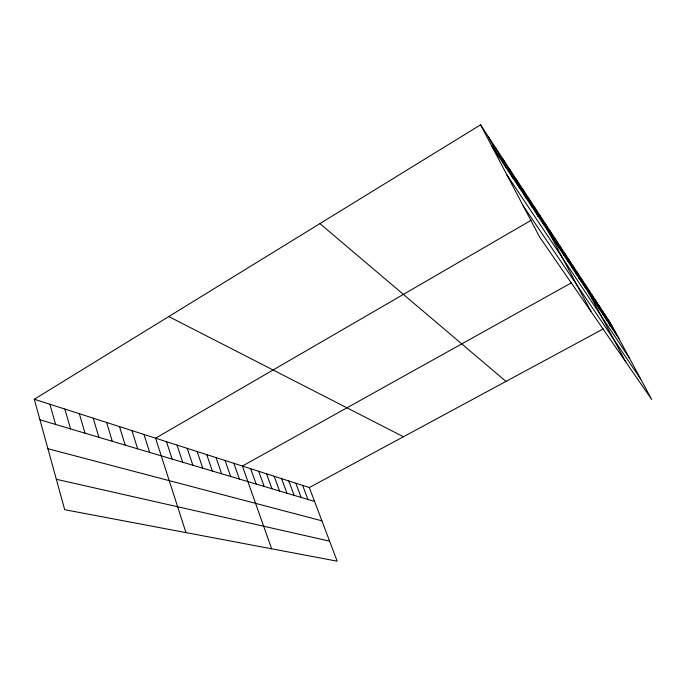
<?xml version="1.0" encoding="UTF-8"?>
<svg xmlns="http://www.w3.org/2000/svg" width="686" height="686" viewBox="0 0 686 686"><rect width="100%" height="100%" fill="white"/><g stroke="black" fill="none" stroke-linecap="round" stroke-linejoin="round"><path stroke-width="1.03" d="M34.3 399.252L309.326 487.54L337.16 561.182L64.707 509.698L34.3 399.252L480.569 124.818L611.389 324.521L651.7 399.509L539.59 236.979L480.569 124.818M530.998 220.369L155.576 438.183L185.94 532.602M538.047 216.279L539.813 215.258L590.92 311.393M571.695 282.675L242.39 466.051L271.656 548.8M578.898 278.67L580.69 277.667L625.803 361.959M309.326 487.54L603.286 328.894M609.588 325.498L611.389 324.521M56.338 479.291L329.589 541.143M47.926 448.73L321.906 520.82M39.96 419.798L314.574 501.423M168.782 316.555L403.437 436.75M319.925 223.61L505.976 381.416M523.264 205.946L640.707 379.066M506.911 174.879L629.585 358.366M491.485 145.569L618.969 338.627M608.362 319.899L616.028 334.176M605.249 315.148L613.01 329.597M602.042 310.261L609.897 324.881M598.749 305.219L606.69 320.028M595.354 300.039L603.388 315.037M591.855 294.697L599.993 309.883M588.245 289.192L596.486 304.575M584.532 283.524L592.875 299.105M576.737 271.622L585.295 287.623M572.647 265.379L581.316 281.603M568.428 258.931L577.209 275.378M564.055 252.268L572.956 268.946M559.544 245.374L568.557 262.284M554.871 238.239L564.003 255.389M550.026 230.848L559.296 248.246M545.01 223.19L554.408 240.846M534.248 206.76L543.912 224.957M528.469 197.937L538.27 216.416M522.449 188.753L532.405 207.532M516.189 179.192L526.291 198.28M509.664 169.236L519.919 188.624M502.855 158.843L513.274 178.566M495.755 147.996L506.337 168.053M488.329 136.668L499.082 157.068M302.655 485.405L307.928 499.442M295.812 483.201L301.12 497.419M288.789 480.946L294.123 495.343M281.569 478.631L286.937 493.208M274.16 476.255L279.554 491.013M266.545 473.812L271.965 488.758M258.716 471.299L264.161 486.434M250.673 468.71L256.144 484.05M233.875 463.316L239.397 479.077M225.094 460.503L230.642 476.47M216.064 457.605L221.629 473.794M206.752 454.612L212.343 471.033M197.148 451.534L202.764 468.186M187.244 448.352L192.877 465.245M177.031 445.068L182.673 462.218M166.475 441.681L172.143 459.088M143.966 434.461L149.659 452.4M131.944 430.602L137.646 448.833M119.501 426.606L125.204 445.137M106.596 422.465L112.298 441.295M93.21 418.168L98.913 437.325M79.319 413.709L85.021 433.192M64.887 409.07L70.581 428.896M49.898 404.26L55.575 424.437"/></g></svg>
